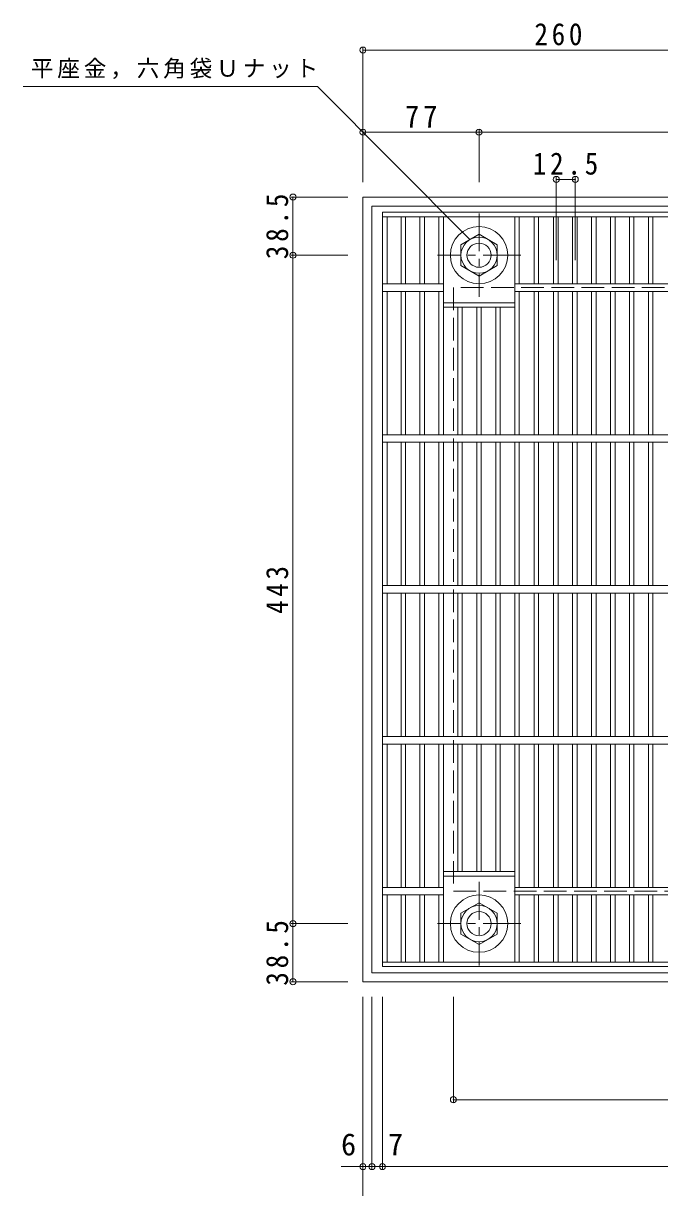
# Model space of a CAD drawing. Units: millimetres at full size, sheet at 1:5. Extents: x -773 to 815, y -688 to 627.
# Drawn here: x -773 to -351, y -236 to 536 of the extents above; entities that cross this region are included whole.
import ezdxf
from ezdxf.enums import TextEntityAlignment as Align

# ---------------------------------------------------------------- set-up
doc = ezdxf.new("R2010")
doc.units = ezdxf.units.MM
doc.header["$LTSCALE"] = 5
doc.header["$PDMODE"] = 32
doc.header["$PDSIZE"] = 4
doc.linetypes.add('CHAIN1', pattern=[8, 5, -1, 1, -1])
doc.linetypes.add('DASHED3', pattern=[4, 3, -1])
for name, color, linetype, lineweight in [('E-1', 2, 'Continuous', 9), ('E-2', 3, 'Continuous', 9), ('E-4', 7, 'Continuous', 9), ('E-5', 7, 'Continuous', 9)]:
    doc.layers.add(name, color=color, linetype=linetype, lineweight=lineweight)
doc.styles.add('ＭＳ ゴシック', font='')
doc.styles.get('ＭＳ ゴシック').set_extended_font_data('MS Gothic')

msp = doc.modelspace()

# ---------------------------------------------------------------- linework, layer by layer
at = {"layer": 'E-1'}
for p, q in [((-27.745, 420.946), (-547.745, 420.946)), ((-547.745, 420.946), (-547.745, -99.054)), ((-33.745, 414.946), (-541.745, 414.946)), ((-541.745, 414.946), (-541.745, -93.053)), ((-470.745, 396.302), (-482.745, 389.373)), ((-458.745, 389.373), (-470.745, 396.302)), ((-482.745, 389.373), (-482.745, 375.517)), ((-458.745, 375.517), (-458.745, 389.373)), ((-482.745, 375.517), (-470.745, 368.588)), ((-470.745, 368.588), (-458.745, 375.517)), ((-27.745, -99.054), (-547.745, -99.054)), ((-33.745, -93.053), (-541.745, -93.053))]:
    msp.add_line(p, q, dxfattribs=at)
at = {"layer": 'E-1', "linetype": 'CHAIN1'}
for p, q in [((-470.745, 410.082), (-470.745, 354.809)), ((-443.109, 382.446), (-498.382, 382.446)), ((-470.745, -32.918), (-470.745, -88.192)), ((-443.109, -60.555), (-498.382, -60.555))]:
    msp.add_line(p, q, dxfattribs=at)
at = {"layer": 'E-1', "linetype": 'DASHED3'}
msp.add_lwpolyline([(-487.745, -39.054), (-87.745, -39.054), (-87.745, 360.946), (-487.745, 360.946)], close=True, dxfattribs=at)
at = {"layer": 'E-1'}
msp.add_lwpolyline([(-482.745, -67.482), (-482.745, -53.626), (-470.745, -46.697), (-458.745, -53.626), (-458.745, -67.482), (-470.745, -74.411)], close=True, dxfattribs=at)
for centre, radius in [((-470.745, 382.446), 19), ((-470.745, 382.446), 12), ((-470.745, 382.446), 8), ((-470.745, -60.555), 19), ((-470.745, -60.555), 12), ((-470.745, -60.555), 8)]:
    msp.add_circle(centre, radius, dxfattribs=at)
at = {"layer": 'E-2'}
for p, q in [((-534.745, 410.946), (-40.745, 410.946)), ((-534.745, -89.054), (-534.745, 410.946)), ((-534.745, 407.947), (-40.745, 407.947)), ((-531.745, 407.945), (-531.745, 363.445)), ((-522.465, 363.445), (-522.465, 407.945)), ((-519.465, 363.445), (-519.465, 407.945)), ((-509.986, 363.445), (-509.986, 407.945)), ((-506.985, 363.445), (-506.985, 407.945)), ((-497.406, 363.445), (-497.406, 407.945)), ((-494.406, 263.446), (-494.406, 407.945)), ((-447.085, 263.446), (-447.085, 407.945)), ((-444.085, 363.445), (-444.085, 407.945)), ((-434.305, 363.445), (-434.305, 407.945)), ((-431.305, 363.445), (-431.305, 407.945)), ((-421.335, 363.445), (-421.335, 407.945)), ((-418.335, 363.445), (-418.335, 407.945)), ((-408.755, 363.445), (-408.755, 407.945)), ((-405.755, 363.445), (-405.755, 407.945)), ((-396.175, 363.445), (-396.175, 407.945)), ((-393.175, 363.445), (-393.175, 407.945)), ((-383.596, 363.445), (-383.596, 407.945)), ((-380.595, 363.445), (-380.595, 407.945)), ((-371.016, 363.445), (-371.016, 407.945)), ((-368.015, 363.445), (-368.015, 407.945)), ((-358.436, 363.445), (-358.436, 407.945)), ((-355.435, 363.445), (-355.435, 407.945)), ((-534.745, 363.445), (-494.406, 363.445)), ((-447.085, 363.445), (-128.405, 363.445)), ((-534.745, 358.445), (-494.406, 358.445)), ((-531.745, 358.445), (-531.745, 263.446)), ((-522.465, 263.446), (-522.465, 358.445)), ((-519.465, 263.446), (-519.465, 358.445)), ((-509.986, 263.446), (-509.986, 358.445)), ((-506.985, 263.446), (-506.985, 358.445)), ((-497.406, 263.446), (-497.406, 358.445)), ((-447.085, 358.445), (-128.405, 358.445)), ((-444.085, 263.446), (-444.085, 358.445)), ((-434.305, 263.446), (-434.305, 358.445)), ((-431.305, 263.446), (-431.305, 358.445)), ((-421.335, 263.446), (-421.335, 358.445)), ((-418.335, 263.446), (-418.335, 358.445)), ((-408.755, 263.446), (-408.755, 358.445)), ((-405.755, 263.446), (-405.755, 358.445)), ((-396.175, 263.446), (-396.175, 358.445)), ((-393.175, 263.446), (-393.175, 358.445)), ((-383.596, 263.446), (-383.596, 358.445)), ((-380.595, 263.446), (-380.595, 358.445)), ((-371.016, 263.446), (-371.016, 358.445)), ((-368.015, 263.446), (-368.015, 358.445)), ((-358.436, 263.446), (-358.436, 358.445)), ((-355.435, 263.446), (-355.435, 358.445)), ((-447.085, 350.946), (-494.406, 350.946)), ((-447.085, 347.946), (-494.406, 347.946)), ((-484.825, 263.446), (-484.825, 347.946)), ((-481.826, 263.446), (-481.826, 347.946)), ((-472.245, 263.446), (-472.245, 347.946)), ((-469.246, 263.446), (-469.246, 347.946)), ((-459.666, 263.446), (-459.666, 347.946)), ((-456.666, 263.446), (-456.666, 347.946)), ((-534.745, 263.445), (-40.745, 263.445)), ((-534.745, 258.445), (-40.745, 258.445)), ((-531.745, 258.445), (-531.745, 163.446)), ((-522.465, 163.446), (-522.465, 258.445)), ((-519.465, 163.446), (-519.465, 258.445)), ((-509.986, 163.446), (-509.986, 258.445)), ((-506.985, 163.446), (-506.985, 258.445)), ((-497.406, 163.446), (-497.406, 258.445)), ((-494.406, 163.446), (-494.406, 258.445)), ((-484.825, 163.446), (-484.825, 258.445)), ((-481.826, 163.446), (-481.826, 258.445)), ((-472.245, 163.446), (-472.245, 258.445)), ((-469.246, 163.446), (-469.246, 258.445)), ((-459.666, 163.446), (-459.666, 258.445)), ((-456.666, 163.446), (-456.666, 258.445)), ((-447.085, 163.446), (-447.085, 258.445)), ((-444.085, 163.446), (-444.085, 258.445)), ((-434.305, 163.446), (-434.305, 258.445)), ((-431.305, 163.446), (-431.305, 258.445)), ((-421.335, 163.446), (-421.335, 258.445)), ((-418.335, 163.446), (-418.335, 258.445)), ((-408.755, 163.446), (-408.755, 258.445)), ((-405.755, 163.446), (-405.755, 258.445)), ((-396.175, 163.446), (-396.175, 258.445)), ((-393.175, 163.446), (-393.175, 258.445)), ((-383.596, 163.446), (-383.596, 258.445)), ((-380.595, 163.446), (-380.595, 258.445)), ((-371.016, 163.446), (-371.016, 258.445)), ((-368.015, 163.446), (-368.015, 258.445)), ((-358.436, 163.446), (-358.436, 258.445)), ((-355.435, 163.446), (-355.435, 258.445)), ((-534.745, 163.446), (-40.745, 163.446)), ((-534.745, 158.446), (-40.745, 158.446)), ((-531.745, 63.446), (-531.745, 158.446)), ((-522.465, 158.446), (-522.465, 63.446)), ((-519.465, 158.446), (-519.465, 63.446)), ((-509.986, 158.446), (-509.986, 63.446)), ((-506.985, 158.446), (-506.985, 63.446)), ((-497.406, 158.446), (-497.406, 63.446)), ((-494.406, 158.446), (-494.406, 63.446)), ((-484.825, 158.446), (-484.825, 63.446)), ((-481.826, 158.446), (-481.826, 63.446)), ((-472.245, 158.446), (-472.245, 63.446)), ((-469.246, 158.446), (-469.246, 63.446)), ((-459.666, 158.446), (-459.666, 63.446)), ((-456.666, 158.446), (-456.666, 63.446)), ((-447.085, 158.446), (-447.085, 63.446)), ((-444.085, 158.446), (-444.085, 63.446)), ((-434.305, 158.446), (-434.305, 63.446)), ((-431.305, 158.446), (-431.305, 63.446)), ((-421.335, 158.446), (-421.335, 63.446)), ((-418.335, 158.446), (-418.335, 63.446)), ((-408.755, 158.446), (-408.755, 63.446)), ((-405.755, 158.446), (-405.755, 63.446)), ((-396.175, 158.446), (-396.175, 63.446)), ((-393.175, 158.446), (-393.175, 63.446)), ((-383.596, 158.446), (-383.596, 63.446)), ((-380.595, 158.446), (-380.595, 63.446)), ((-371.016, 158.446), (-371.016, 63.446)), ((-368.015, 158.446), (-368.015, 63.446)), ((-358.436, 158.446), (-358.436, 63.446)), ((-355.435, 158.446), (-355.435, 63.446)), ((-534.745, 63.446), (-40.745, 63.446)), ((-534.745, 58.445), (-40.745, 58.445)), ((-531.745, -36.555), (-531.745, 58.445)), ((-522.465, 58.445), (-522.465, -36.555)), ((-519.465, 58.445), (-519.465, -36.555)), ((-509.986, 58.445), (-509.986, -36.555)), ((-506.985, 58.445), (-506.985, -36.555)), ((-497.406, 58.445), (-497.406, -36.555)), ((-494.406, 58.445), (-494.406, -86.054)), ((-484.825, 58.445), (-484.825, -26.055)), ((-481.826, 58.445), (-481.826, -26.055)), ((-472.245, 58.445), (-472.245, -26.055)), ((-469.246, 58.445), (-469.246, -26.055)), ((-459.666, 58.445), (-459.666, -26.055)), ((-456.666, 58.445), (-456.666, -26.055)), ((-447.085, 58.445), (-447.085, -86.054)), ((-444.085, 58.445), (-444.085, -36.555)), ((-434.305, 58.445), (-434.305, -36.555)), ((-431.305, 58.445), (-431.305, -36.555)), ((-421.335, 58.445), (-421.335, -36.555)), ((-418.335, 58.445), (-418.335, -36.555)), ((-408.755, 58.445), (-408.755, -36.555)), ((-405.755, 58.445), (-405.755, -36.555)), ((-396.175, 58.445), (-396.175, -36.555)), ((-393.175, 58.445), (-393.175, -36.555)), ((-383.596, 58.445), (-383.596, -36.555)), ((-380.595, 58.445), (-380.595, -36.555)), ((-371.016, 58.445), (-371.016, -36.555)), ((-368.015, 58.445), (-368.015, -36.555)), ((-358.436, 58.445), (-358.436, -36.555)), ((-355.435, 58.445), (-355.435, -36.555)), ((-494.406, -26.055), (-447.085, -26.055)), ((-494.406, -29.055), (-447.085, -29.055)), ((-534.745, -36.555), (-494.406, -36.555)), ((-128.405, -36.555), (-447.085, -36.555)), ((-534.745, -41.554), (-494.406, -41.554)), ((-531.745, -86.054), (-531.745, -41.554)), ((-522.465, -41.554), (-522.465, -86.054)), ((-519.465, -41.554), (-519.465, -86.054)), ((-509.986, -41.554), (-509.986, -86.054)), ((-506.985, -41.554), (-506.985, -86.054)), ((-497.406, -41.554), (-497.406, -86.054)), ((-128.405, -41.554), (-447.085, -41.554)), ((-444.085, -41.554), (-444.085, -86.054)), ((-434.305, -41.554), (-434.305, -86.054)), ((-431.305, -41.554), (-431.305, -86.054)), ((-421.335, -41.554), (-421.335, -86.054)), ((-418.335, -41.554), (-418.335, -86.054)), ((-408.755, -41.554), (-408.755, -86.054)), ((-405.755, -41.554), (-405.755, -86.054)), ((-396.175, -41.554), (-396.175, -86.054)), ((-393.175, -41.554), (-393.175, -86.054)), ((-383.596, -41.554), (-383.596, -86.054)), ((-380.595, -41.554), (-380.595, -86.054)), ((-371.016, -41.554), (-371.016, -86.054)), ((-368.015, -41.554), (-368.015, -86.054)), ((-358.436, -41.554), (-358.436, -86.054)), ((-355.435, -41.554), (-355.435, -86.054)), ((-534.745, -86.054), (-40.745, -86.054)), ((-40.745, -89.054), (-534.745, -89.054))]:
    msp.add_line(p, q, dxfattribs=at)
at = {"layer": 'E-4'}
for p, q in [((-547.745, 519.902), (-547.745, 430.946)), ((-547.745, 518.402), (-287.745, 518.402)), ((-547.745, 463.978), (-470.745, 463.978)), ((-470.745, 465.478), (-470.745, 430.946)), ((-470.745, 463.978), (-104.745, 463.978)), ((-419.555, 434.152), (-419.555, 379.22)), ((-419.555, 432.652), (-406.975, 432.652)), ((-406.975, 434.152), (-406.975, 379.22)), ((-595.582, 420.946), (-557.745, 420.946)), ((-594.082, 420.946), (-594.082, 382.446)), ((-595.582, 382.446), (-557.745, 382.446)), ((-594.082, 382.446), (-594.082, -60.555)), ((-595.582, -60.555), (-557.745, -60.555)), ((-594.082, -60.555), (-594.082, -99.054)), ((-595.582, -99.054), (-557.745, -99.054)), ((-547.745, -266.802), (-547.745, -109.054)), ((-541.745, -223.055), (-541.745, -109.054)), ((-534.745, -223.055), (-534.745, -109.054)), ((-487.745, -178.755), (-487.745, -109.054)), ((-487.745, -177.255), (-87.745, -177.255)), ((-547.745, -221.555), (-562.195, -221.555)), ((-547.745, -221.555), (-541.745, -221.555)), ((-541.745, -221.555), (-534.745, -221.555)), ((-534.745, -221.555), (-40.745, -221.555))]:
    msp.add_line(p, q, dxfattribs=at)
for p in [(-547.745, 518.402), (-547.745, 463.978), (-470.745, 463.978), (-419.555, 432.652), (-406.975, 432.652), (-594.082, 420.946), (-594.082, 382.446), (-594.082, -60.555), (-594.082, -99.054), (-487.745, -177.255), (-547.745, -221.555), (-541.745, -221.555), (-534.745, -221.555)]:
    msp.add_point(p, dxfattribs=at)
at = {"layer": 'E-5'}
msp.add_lwpolyline([(-476.745, 392.838), (-577.878, 494.178), (-772.878, 494.178)], dxfattribs=at)

# ---------------------------------------------------------------- texts
at = {"layer": 'E-4', "color": 2, "style": 'ＭＳ ゴシック'}
for s, p in [('6', (-562.195, -218.555)), ('7', (-531.073, -218.555))]:
    msp.add_text(s, height=14.66, dxfattribs=at).set_placement(p, align=Align.BOTTOM_LEFT)
at = {"layer": 'E-4', "color": 2, "char_height": 14.66, "attachment_point": 7, "style": 'ＭＳ ゴシック'}
for s, insert in [('\\T1.27;\\W0.9;260', (-433.995, 521.402)), ('\\T1.27;\\W0.95;77', (-519.87, 466.978)), ('\\T1.28;\\W0.9;12.5', (-435.14, 435.652))]:
    msp.add_mtext(s, dxfattribs=dict(at, insert=insert))
at = {"layer": 'E-4', "color": 2, "char_height": 14.66, "attachment_point": 7, "rotation": 90, "style": 'ＭＳ ゴシック'}
for s, insert in [('\\T1.28;\\W0.9;38.5', (-597.082, 379.821)), ('\\T1.27;\\W0.9;443', (-597.082, 144.695)), ('\\T1.28;\\W0.9;38.5', (-597.082, -101.679))]:
    msp.add_mtext(s, dxfattribs=dict(at, insert=insert))
at = {"layer": 'E-5', "insert": (-767.878, 499.178), "char_height": 11, "attachment_point": 7, "style": 'ＭＳ ゴシック'}
msp.add_mtext('\\T1.17;平座金，六角袋Ｕナット', dxfattribs=at)

doc.saveas('drawing.dxf')
